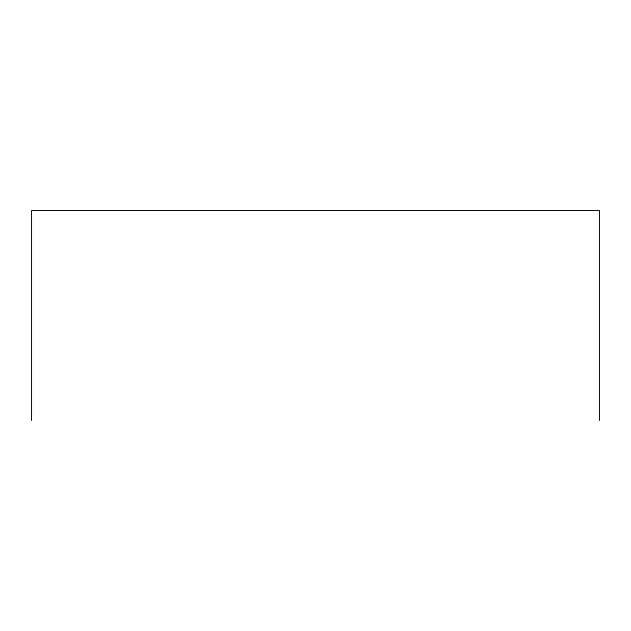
<?xml version="1.0" encoding="UTF-8"?>
<svg xmlns="http://www.w3.org/2000/svg" width="631" height="631" viewBox="0 0 631 631"><rect width="100%" height="100%" fill="white"/><g stroke="black" fill="none" stroke-linecap="round" stroke-linejoin="round"><path stroke-width="0.95" d="M599.45 420.483L599.45 210.517L31.55 210.517L31.55 420.483"/></g></svg>
